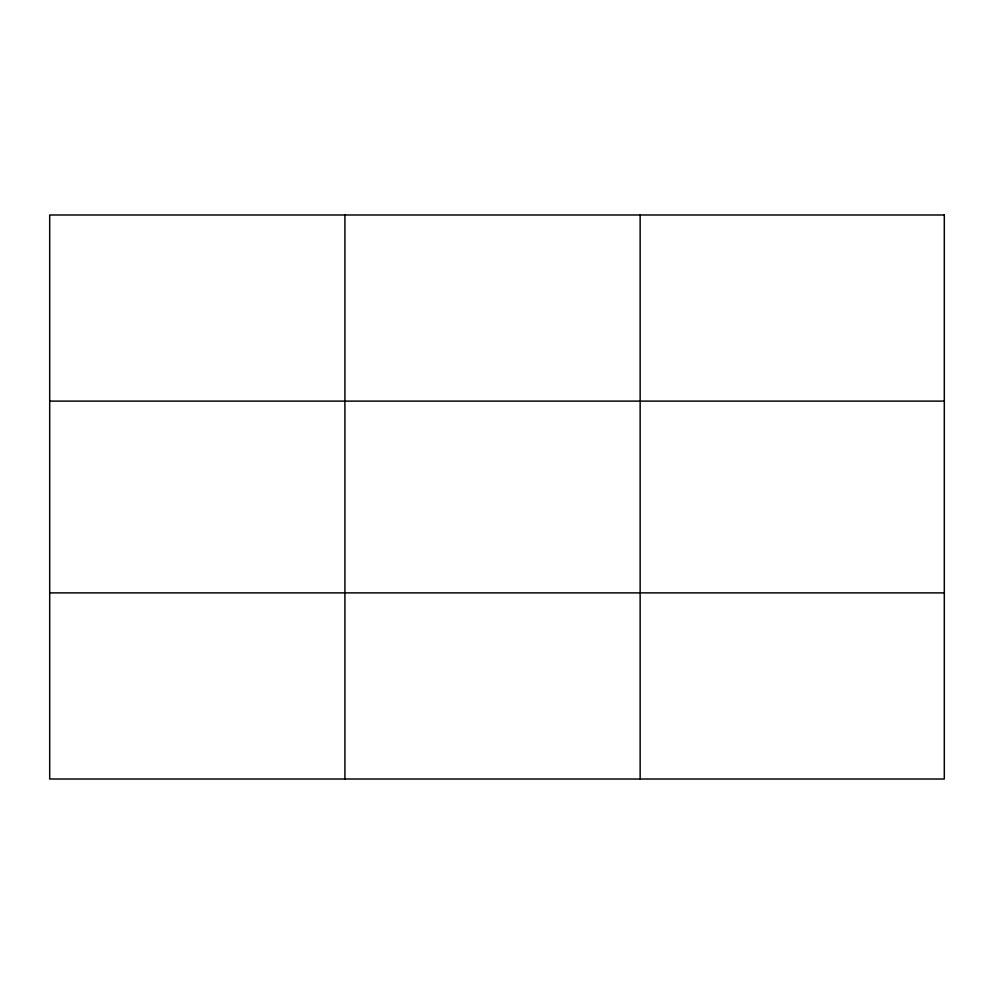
<?xml version="1.0" encoding="UTF-8"?>
<svg xmlns="http://www.w3.org/2000/svg" width="994" height="994" viewBox="0 0 994 994"><rect width="100%" height="100%" fill="white"/><g stroke="black" fill="none" stroke-linecap="round" stroke-linejoin="round"><path stroke-width="1.49" d="M344.918 779.01L344.918 214.99M640.136 779.01L640.136 214.99M49.7 401.116L944.3 401.116M49.7 592.884L944.3 592.884M944.3 214.99L49.7 214.99L49.7 779.01L944.3 779.01L944.3 214.99"/></g></svg>
